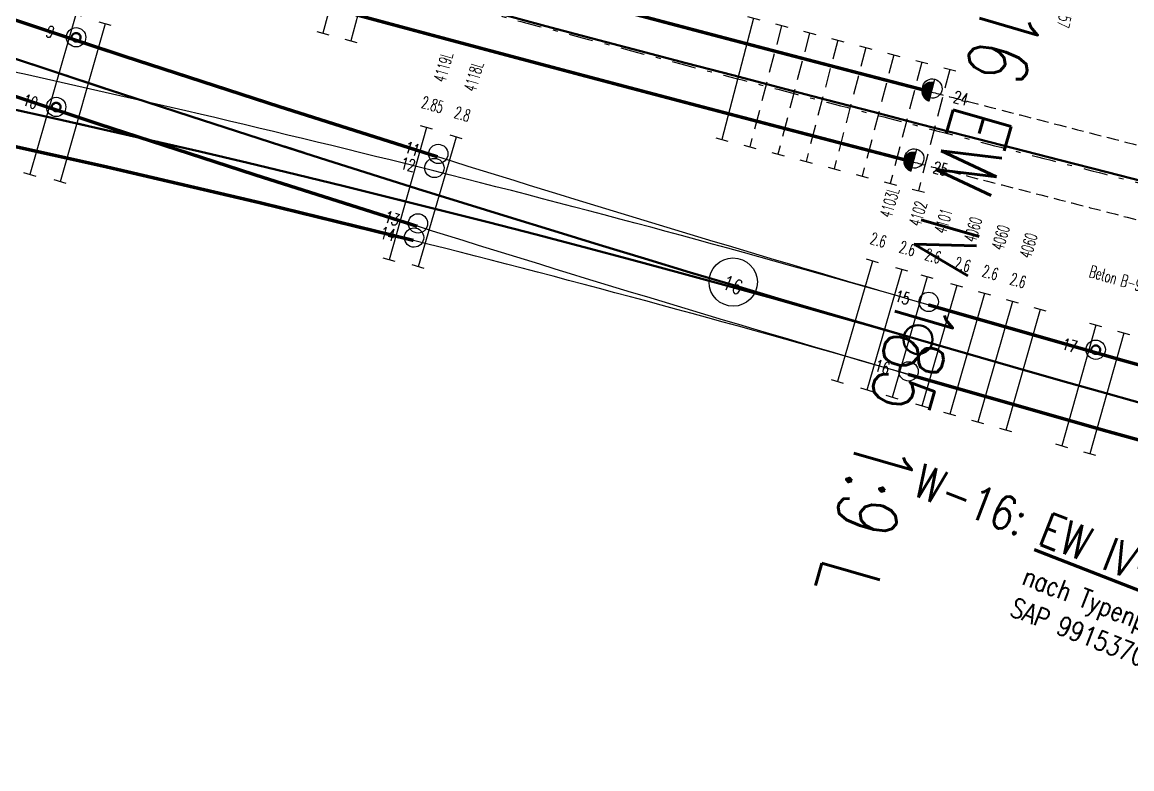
# Model space of a CAD drawing. Extents: x 2687065 to 2691361, y 1253360 to 1255888.
# Drawn here: x 2689300.97 to 2689323.92, y 1254900.11 to 1254915.55 of the extents above; entities that cross this region are included whole.
import ezdxf
from ezdxf.enums import TextEntityAlignment as Align

# ---------------------------------------------------------------- set-up
doc = ezdxf.new("R2010")
doc.units = 0
doc.header["$MEASUREMENT"] = 0
doc.linetypes.add('STRICHLINIE2', pattern=[0.375, 0.25, -0.125])
doc.linetypes.add('STRICHPUNKT', pattern=[1, 0.5, -0.25, 0, -0.25])
for name, color, linetype in [('A-GL-0015-_____', 1, 'STRICHPUNKT'), ('A-GL-0016-_____', 1, 'STRICHPUNKT'), ('A-HS-0016-_____', 1, 'STRICHPUNKT'), ('A-N1-0016-_____', 1, 'STRICHPUNKT'), ('BS-TR-A-Gleisstrang-LinieGeometrie', 7, 'Continuous'), ('BS-TR-A-Weiche-Kurzbezeichnung', 7, 'Continuous'), ('BS-TR-A-Weiche-PunktGeometrie', 7, 'Continuous'), ('L-GL-0015-_____', 2, 'Continuous'), ('L-GL-0016-_____', 2, 'Continuous'), ('L-HS-0016-_____', 4, 'Continuous'), ('L-HS-0017-_____', 4, 'Continuous'), ('L-N1-0016-_____', 3, 'Continuous'), ('L-ST-0015-_____', 7, 'Continuous'), ('L-ST-0016-_____', 7, 'Continuous'), ('S-ON-0015-_____', 7, 'Continuous'), ('S-ON-0016-_____', 7, 'Continuous'), ('S-ON-0017-_____', 7, 'Continuous'), ('T-SS-0016-_____', 7, 'Continuous'), ('T-SS-0017-_____', 7, 'Continuous'), ('T-ST', 7, 'Continuous'), ('T-WW-0016-_____', 6, 'Continuous')]:
    doc.layers.add(name, color=color, linetype=linetype)
doc.styles.add('R6', font='simplex.shx', dxfattribs={"width": 0.6})
doc.styles.add('R7', font='simplex.shx', dxfattribs={"width": 0.7})
doc.styles.add('R8', font='simplex.shx', dxfattribs={"width": 0.8})
doc.styles.add('SUPPRIME', font='simplex.shx', dxfattribs={"width": 0.75})

# ---------------------------------------------------------------- blocks, each defined once
blk = doc.blocks.new('WeiVlpSchwelleL')
at = {"color": 7}
for p, q in [((-0.4999999999999905, -0.1300000000000073), (-0.4999999999999832, 0.1299999999999694)), ((0.5000000000000135, -0.130000000000005), (0.5000000000000135, 0.1299999999999717))]:
    blk.add_line(p, q, dxfattribs=at)
at = {"color": 0, "linetype": 'ByBlock', "lineweight": -2}
blk.add_line((-0.4999999999999868, -1.183033536314004e-14), (0.5000000000000118, 4.669396854307774e-15), dxfattribs=at)
at = {"style": 'R6', "width": 0.6}
blk.add_attdef('LAENGE', text='', height=0.25, rotation=89.99999999999999, dxfattribs=at).set_placement((-1.229737067022953, 0.007106245459261308, 6e-06), align=Align.MIDDLE)
at = {"style": 'R6', "width": 0.6, "flags": 1}
for tag, p in [('WVP-SKML', (-5, 0, 2e-06)), ('WVP-SKMR', (3, 0, 2e-06))]:
    blk.add_attdef(tag, text='', height=0.25, rotation=180, dxfattribs=at).set_placement(p, align=Align.MIDDLE_CENTER)
at = {"style": 'R6', "width": 0.6}
blk.add_attdef('BEZEICHNUNG', text='', height=0.25, rotation=180, dxfattribs=at).set_placement((-2.249999999999987, -5.373479439185756e-14, 2), align=Align.MIDDLE_LEFT)
at = {"style": 'R6', "width": 0.6, "flags": 1}
blk.add_attdef('VERSCHIEBUNG', text='', height=0.25, rotation=180, dxfattribs=at).set_placement((-1.470197398034461, -5.373479439185758e-14, 2), align=Align.MIDDLE_LEFT)
for tag, p in [('VERKLINKS', (-0.8749999999999833, -5.426408495180606e-14, 2e-06)), ('VERKRECHTS', (0.8611075787621026, -8.736039560677224e-05, 2e-06))]:
    blk.add_attdef(tag, text='', height=0.25, rotation=180, dxfattribs=at).set_placement(p, align=Align.MIDDLE)
at = {"color": 1, "extrusion": (-1, -6.123233995736769e-17, 1.224646799147353e-16), "style": 'R6', "width": 0.6, "flags": 8}
blk.add_attdef('WVP-ANL', text='', height=0.25, rotation=270, dxfattribs=at).set_placement((1.179971919316135e-14, -7.187955122291877e-15, 0.4999999999999868), align=Align.MIDDLE)
at = {"color": 1, "extrusion": (1, -1.608122649676636e-16, 1.224646799147353e-16), "style": 'R6', "width": 0.6, "flags": 8}
blk.add_attdef('WVP-ANR', text='', height=0.25, rotation=270, dxfattribs=at).set_placement((-1.65451836612779e-14, -4.265120563609635e-14, 0.50000000000001), align=Align.MIDDLE)
blk = doc.blocks.new('st_NormUngb_b')
h = blk.add_hatch()
h.set_pattern_fill('ANSI31', color=256, scale=0.005, style=0)
h.set_pattern_definition([(45, (0, 0), (-0.0004419417382415922, 0.0004419417382415923), [])])
h.paths.add_polyline_path([(0.2, 0, 0.4142135623730947), (2.756041922458153e-16, 0.2), (-2.756041922458152e-16, -0.2, 0.4142135623730955)])
at = {"color": 7}
blk.add_line((2.756041922457995e-16, 0.1999999999999886, 1), (-2.756041922457995e-16, -0.1999999999999886, 1), dxfattribs=at)
at = {"color": 0}
blk.add_circle((0, 0, 1), 0.2, dxfattribs=at)
at = {"layer": 'T-ST', "style": 'R7', "width": 0.7}
blk.add_attdef('WVP-STNR', text='', height=0.25, dxfattribs=at).set_placement((0.55, 0), align=Align.MIDDLE)
blk = doc.blocks.new('WeiVlpWeiBez')
at = {"lineweight": 80}
blk.add_line((0, 0), (0, 0), dxfattribs=at)
at = {"lineweight": 80, "style": 'R8', "width": 0.8}
blk.add_attdef('WVP_WNR1', text='', height=0.7, dxfattribs=at).set_placement((0, 0), align=Align.RIGHT)
blk.add_attdef('WVP_WBE1', (0, 0), '', height=0.7, dxfattribs=at)
at = {"color": 7, "style": 'R6', "width": 0.6}
blk.add_attdef('WVP_WNR2', text='', height=0.25, dxfattribs=at).set_placement((0, 0), align=Align.RIGHT)
for tag, p in [('WVP_WBE2', (0, 0)), ('WVP_WVPN', (0, -0.4107919181288739))]:
    blk.add_attdef(tag, p, '', height=0.25, dxfattribs=at)
at = {"color": 7, "lineweight": 30, "style": 'R8', "width": 0.8}
for tag, p in [('WVP_WTPN', (0, -0.8999999999999999)), ('WVP_WSAP', (0, -1.6)), ('WVP_WZUS', (0, -2.3)), ('WVP_WWV', (0, -3))]:
    blk.add_attdef(tag, p, '', height=0.4, dxfattribs=at)
blk = doc.blocks.new('WeiVlpWeiNum')
at = {"color": 7}
blk.add_circle((0, 0, 1), 0.5, dxfattribs=at)
at = {"color": 7, "style": 'R8', "width": 0.8}
blk.add_attdef('WEICHENNR', text='', height=0.3, dxfattribs=at).set_placement((0, 0), align=Align.MIDDLE)
blk = doc.blocks.new('WeiVlpSchwelleR')
at = {"color": 7}
for p, q in [((-0.4999999999999886, -0.1300000000000048), (-0.4999999999999886, 0.1299999999999719)), ((0.5000000000000153, -0.1300000000000075), (0.5000000000000082, 0.1299999999999692))]:
    blk.add_line(p, q, dxfattribs=at)
at = {"color": 0, "linetype": 'ByBlock', "lineweight": -2}
blk.add_line((0.5000000000000118, -1.201402631621339e-14), (-0.4999999999999868, 4.853087807381139e-15), dxfattribs=at)
at = {"style": 'R6', "width": 0.6}
blk.add_attdef('LAENGE', text='', height=0.25, rotation=90, dxfattribs=at).set_placement((1.229737067022978, 0.007106245459260857, 6e-06), align=Align.MIDDLE)
at = {"style": 'R6', "width": 0.6, "flags": 1}
for tag, p in [('WVP-SKML', (-3, -5.426215032855453e-14, 2e-06)), ('WVP-SKMR', (5, -5.426215032855453e-14, 2e-06))]:
    blk.add_attdef(tag, text='', height=0.25, rotation=180, dxfattribs=at).set_placement(p, align=Align.MIDDLE_CENTER)
for tag, rotation, p in [('VERKLINKS', 180, (-0.8611075787620777, -8.73603956063954e-05, 2e-06)), ('VERKRECHTS', 179.9999999999973, (0.8750000000000082, -5.459328261269093e-14, 2e-06))]:
    blk.add_attdef(tag, text='', height=0.25, rotation=rotation, dxfattribs=at).set_placement(p, align=Align.MIDDLE)
at = {"color": 1, "extrusion": (-1, 1.836970198721029e-16, 1.224646799147353e-16), "style": 'R6', "width": 0.6, "flags": 8}
blk.add_attdef('WVP-ANL', text='', height=0.25, rotation=270, dxfattribs=at).set_placement((1.829950611378862e-14, -6.12323399573665e-17, 0.4999999999999904), align=Align.MIDDLE)
at = {"style": 'R6', "width": 0.6, "flags": 1}
blk.add_attdef('VERSCHIEBUNG', text='', height=0.25, rotation=179.9999999999999, dxfattribs=at).set_placement((1.75503510535756, -5.395683899678261e-14, 2.000000000057511e-06), align=Align.MIDDLE_LEFT)
at = {"color": 1, "extrusion": (1, -1.83697019872103e-16, 3.374459510989179e-32), "style": 'R6', "width": 0.6, "flags": 8}
blk.add_attdef('WVP-ANR', text='', height=0.25, rotation=270, dxfattribs=at).set_placement((-1.90594986648479e-14, -7.137320858570557e-15, 0.5000000000000118), align=Align.MIDDLE)
at = {"style": 'R6', "width": 0.6}
blk.add_attdef('BEZEICHNUNG', text='', height=0.25, rotation=180, dxfattribs=at).set_placement((3.371428571428583, -5.426215032855453e-14, 2.000000000057511e-06), align=Align.MIDDLE_LEFT)
blk = doc.blocks.new('st_Norm_a')
at = {"color": 0, "linetype": 'ByBlock', "lineweight": -2}
blk.add_circle((0, 0, 1), 0.2, dxfattribs=at)
at = {"layer": 'T-ST', "color": 0, "linetype": 'ByBlock', "lineweight": -2, "style": 'R7', "width": 0.7}
blk.add_attdef('WVP-STNR', text='', height=0.25, dxfattribs=at).set_placement((0.55, 0), align=Align.MIDDLE)
blk = doc.blocks.new('st_Isol6_a')
at = {"color": 0, "linetype": 'ByBlock', "lineweight": -2}
for radius in [0.2, 0.1, 0.08]:
    blk.add_circle((0, 0, 1), radius, dxfattribs=at)
at = {"layer": 'T-ST', "color": 0, "linetype": 'ByBlock', "lineweight": -2, "style": 'R7', "width": 0.7, "flags": 8}
blk.add_attdef('WVP-STNR', text='', height=0.25, dxfattribs=at).set_placement((0.55, 0), align=Align.MIDDLE)

msp = doc.modelspace()

# ---------------------------------------------------------------- linework, layer by layer
at = {"layer": 'A-GL-0015-_____', "extrusion": (0.01804329580227478, 0.0724631591215498, 0.9972078670200696), "elevation": 139912.5850883046, "flags": 128}
msp.add_lwpolyline([(-2306375.860925438, -1862282.304916803, 0.003607865654043509), (-2306388.834824676, -1862281.695972341, 0.0005778882366978131), (-2306390.938590927, -1862281.614882477, 0.0005640373837236005), (-2306393.04253691, -1862281.538597507, 0.0005501865310880182), (-2306395.146647687, -1862281.467001255, 0.0005363356787352098), (-2306397.2509091, -1862281.399977494, 0.0005224848264887163), (-2306399.355307747, -1862281.337409949, 0.000508633974426861), (-2306401.459830968, -1862281.279182303, 0.0004947831227551143), (-2306403.564466825, -1862281.2251782, 0.0004809322710308942), (-2306405.669204077, -1862281.175281247, 0.0004670814196756011), (-2306407.774032172, -1862281.129375021, 0.0004532305682466667), (-2306409.878941214, -1862281.087343066, 0.0004393797171654458), (-2306411.983921956, -1862281.049068903, 0.000425528866205388), (-2306414.088965773, -1862281.014436027, 0.0004116780155718247), (-2306416.194064645, -1862280.983327911, 0.0003978271650381603), (-2306418.299211137, -1862280.955628012, 0.0003839763143777667), (-2306420.404398384, -1862280.931219766, 0.0003701254642280183), (-2306422.509620063, -1862280.909986597, 0.0003562746139303033), (-2306424.614870382, -1862280.891811915, 0.000342423763905985), (-2306426.720144058, -1862280.87657912, 0.0003285729141444139), (-2306428.825436292, -1862280.864171602, 0.0003147220642029705), (-2306430.93074276, -1862280.85447274, 0.000300871214719114), (-2306433.036059585, -1862280.84736591, 0.0002870203650340875), (-2306435.141383322, -1862280.84273448, 0.0002731695155693189), (-2306437.246710938, -1862280.840461815, 0.0002593186663141821), (-2306439.352039791, -1862280.840431275, 0.0002454678170420386), (-2306441.457367611, -1862280.842526217, 0.0002316169679582705), (-2306443.562692484, -1862280.846629998, 0.000217766119052233), (-2306445.668012826, -1862280.852625972, 0.0002039152698813173), (-2306447.773327372, -1862280.860397492, 0.0001900644212988732), (-2306449.878635147, -1862280.869827912, 0.0001762135724302912), (-2306451.983935457, -1862280.880800585, 0.0001623627236969281), (-2306454.08922786, -1862280.893198865, 0.0001485118746561659), (-2306456.194512154, -1862280.906906107, 0.0001346610261611838), (-2306458.299788353, -1862280.921805665, 0.0001208101782019989), (-2306460.405056668, -1862280.937780896, 0.0001069593294711759), (-2306462.510317494, -1862280.954715158, 9.310848082247697e-05), (-2306464.615571377, -1862280.972491808, 7.925763224524444e-05), (-2306466.720819011, -1862280.990994205, 6.540678372883944e-05), (-2306468.826060446, -1862281.010163099, 6.111675872858242e-05), (-2306471.026168179, -1862281.03068374, 6.111675872858242e-05)], format="xyb", dxfattribs=at)
at = {"layer": 'A-GL-0016-_____', "extrusion": (0.01187098449345872, 0.06030678037094123, 0.9981092986083474), "elevation": 108058.6567406982, "flags": 128}
msp.add_lwpolyline([(-2396314.967002189, -1747350.58361927, 0.01124150349894793), (-2396337.398775204, -1747349.109300264, 0.004062963242225361), (-2396483.64805981, -1747343.985223027, 9.979930465861198e-05), (-2396485.645170395, -1747343.931893895, 9.979930465861198e-05)], format="xyb", dxfattribs=at)
at = {"layer": 'A-HS-0016-_____', "extrusion": (0.01187098449345872, 0.06030678037094123, 0.9981092986083474), "elevation": 108058.6567406981, "flags": 128}
msp.add_lwpolyline([(-2396314.967002189, -1747350.58361927, -0.01327377950092255), (-2396288.598400616, -1747353.620325998)], format="xyb", dxfattribs=at)
at = {"layer": 'A-N1-0016-_____', "extrusion": (0.01187098449345872, 0.06030678037094123, 0.9981092986083474), "elevation": 108058.6567406982, "flags": 128}
msp.add_lwpolyline([(-2396314.967002189, -1747350.58361927, 0.0174434683788971), (-2396294.513133763, -1747351.674528009, -0.003035629324432379), (-2396288.443780312, -1747351.824211229)], format="xyb", dxfattribs=at)
at = {"layer": 'BS-TR-A-Gleisstrang-LinieGeometrie', "color": 2, "lineweight": 50, "true_color": 0xffff00}
for points in [[(2689310.83528971, 1254915.727287, 454.771017014004), (2689311.80176769, 1254915.47056257, 454.7738236540901), (2689312.76845039, 1254915.21461006, 454.776487437261), (2689313.73533399, 1254914.95941754, 454.779008363679), (2689314.70241473, 1254914.70497309, 454.781386433501), (2689315.66968884, 1254914.45126476, 454.783621646871), (2689316.63715261, 1254914.1982806, 454.785714003926), (2689317.60480235, 1254913.94600868, 454.787663504794), (2689318.57263437, 1254913.69443701, 454.789470149595), (2689319.54064505, 1254913.44355364, 454.79113393844), (2689320.50883076, 1254913.19334659, 454.792654871429), (2689321.47718791, 1254912.94380388, 454.794032948656), (2689322.44571294, 1254912.69491352, 454.795268170206), (2689323.41440229, 1254912.44666351, 454.796360536154), (2689324.38325247, 1254912.19904185, 454.797310046568)], [(2689300.72683814, 1254914.82434144, 455.003204857371), (2689301.66001534, 1254914.51495918, 455.011323364046), (2689302.59379906, 1254914.20741238, 455.019236203963), (2689303.52818569, 1254913.90170222, 455.026943378158), (2689304.46317162, 1254913.5978299, 455.034444887645), (2689305.39875323, 1254913.29579658, 455.041740733407), (2689306.3349269, 1254912.99560344, 455.048830916404), (2689307.27168902, 1254912.69725163, 455.055715437564), (2689308.20903596, 1254912.4007423, 455.062394297793), (2689309.1469641, 1254912.10607661, 455.068867497967), (2689310.08546982, 1254911.81325569, 455.075135038936), (2689311.02454948, 1254911.52228067, 455.081196921522), (2689311.96419945, 1254911.23315269, 455.087053146522), (2689312.90441611, 1254910.94587285, 455.092703714703), (2689313.84519581, 1254910.66044227, 455.098148626808), (2689314.78653493, 1254910.37686204, 455.103387883553), (2689315.72842981, 1254910.09513328, 455.108421485623), (2689316.67087683, 1254909.81525706, 455.11324943368), (2689317.61387232, 1254909.53723448, 455.117871728359), (2689318.55741266, 1254909.26106659, 455.122288370265), (2689319.50149419, 1254908.98675448, 455.126499359978), (2689319.50149, 1254908.98675, 455.1265), (2689320.48335053, 1254908.70359433, 455.130658985655), (2689321.4657877, 1254908.42244593, 455.134595789997), (2689322.44879742, 1254908.14330597, 455.138310413582), (2689323.43237557, 1254907.86617561, 455.141802856938), (2689324.41651806, 1254907.59105602, 455.145073120561)], [(2689319.50149, 1254908.98674, 455.1265), (2689318.51713957, 1254909.26998417, 455.122225443584), (2689317.53180713, 1254909.54979309, 455.117962048873), (2689316.54550468, 1254909.82616334, 455.113709815891), (2689315.55824422, 1254910.09909158, 455.109468744617), (2689314.57003776, 1254910.36857447, 455.105238835051), (2689313.58089732, 1254910.63460874, 455.101020087202), (2689312.59083494, 1254910.89719115, 455.096812501062), (2689311.59986267, 1254911.1563185, 455.09261607664), (2689310.60799255, 1254911.41198765, 455.088464055595), (2689309.61523667, 1254911.66419548, 455.084513422552), (2689308.62160709, 1254911.91293893, 455.08079782449), (2689307.62711591, 1254912.15821496, 455.077317260822), (2689306.63177523, 1254912.4000206, 455.074071730998), (2689305.63559716, 1254912.6383529, 455.071061234506), (2689304.63859382, 1254912.87320896, 455.06828577087), (2689303.64077733, 1254913.10458592, 455.065745339651), (2689302.64215984, 1254913.33248097, 455.063439940449), (2689301.64275351, 1254913.55689134, 455.061369572898), (2689300.64257048, 1254913.77781429, 455.059534236673)]]:
    msp.add_polyline3d(points, dxfattribs=at)
at = {"layer": 'BS-TR-A-Weiche-PunktGeometrie', "color": 2, "lineweight": 50, "true_color": 0xffff00}
msp.add_circle((2689319.50149, 1254908.98674, 455.12650001162), 0.3, dxfattribs=at)
at = {"layer": 'L-GL-0015-_____', "lineweight": 70, "extrusion": (0.01804329580227478, 0.0724631591215498, 0.9972078670200696), "const_width": 0.06999999999999999, "elevation": 139912.5850883046, "flags": 128}
for points in [[(-2306407.373754346, -1862281.887971235, 9.235901196704271e-05), (-2306407.789685293, -1862281.879211656, 0.0004532305682465751), (-2306409.893234915, -1862281.837206847, 0.000439379717165602), (-2306411.996897736, -1862281.798956648, 0.0004255288662052461), (-2306414.100665139, -1862281.764344771, 0.0004116780155720083), (-2306416.204529112, -1862281.733254904, 0.0003978271650381284), (-2306418.308482227, -1862281.705570707, 0.0003839763143777807), (-2306420.412517622, -1862281.681175816, 0.0002611255841335108), (-2306421.896976752, -1862281.665879984, 0.0002611255841335108)], [(-2306407.342227003, -1862280.388302559, 9.228518081283511e-05), (-2306407.758379049, -1862280.379538385, 0.0004532305682465876), (-2306409.864647512, -1862280.337479285, 0.0004393797171655864), (-2306411.970946176, -1862280.299181159, 0.0004255288662052326), (-2306414.077266406, -1862280.264527282, 0.0004116780155720197), (-2306416.183600176, -1862280.233400918, 0.0003978271650381287), (-2306418.289940048, -1862280.205685316, 0.0003839763143777837), (-2306420.396279145, -1862280.181263715, 0.0002613263125194674), (-2306421.883447266, -1862280.165940567, 0.0002613263125194674)]]:
    msp.add_lwpolyline(points, format="xyb", dxfattribs=at)
at = {"layer": 'L-GL-0015-_____', "color": 7, "linetype": 'STRICHLINIE2', "lineweight": -3, "extrusion": (0.01804329580227478, 0.0724631591215498, 0.9972078670200696), "elevation": 139912.5850883046, "flags": 128}
for points in [[(-2306421.896976752, -1862281.665879984, 0.0001089998696059809), (-2306422.516628982, -1862281.659953846, 7.554830460291947e-05), (-2306422.962820108, -1862281.655851331, 0.0002807263018744621), (-2306424.620810518, -1862281.641788391, 0.000342423763906036), (-2306426.725056948, -1862281.626563029, 0.0003285729141441767), (-2306428.829363481, -1862281.61416132, 0.0003147220642030742), (-2306430.933725793, -1862281.604466808, 0.000300871214719128), (-2306433.038140009, -1862281.597363025, 0.0002870203650341962), (-2306435.142602688, -1862281.592733489, 0.0002731695155693238), (-2306437.247110796, -1862281.590461709, 0.0002593186663140646), (-2306439.351661693, -1862281.59043118, 0.0002454678170421759), (-2306441.45625311, -1862281.592525389, 0.0002316169679581532), (-2306443.560883133, -1862281.596627816, 0.0002177661190522865), (-2306445.66555018, -1862281.602621929, 0.0002039152698813531), (-2306447.770252983, -1862281.610391191, 0.0001900644212989229), (-2306449.874990571, -1862281.619819057, 0.0001762135724301519), (-2306451.979762248, -1862281.630788975, 0.0001623627236969327), (-2306454.084567571, -1862281.643184386, 0.0001485118746560889), (-2306456.189406339, -1862281.656888727, 0.0001346610261611672), (-2306458.294278565, -1862281.671785426, 0.0001208101782019684), (-2306460.39918446, -1862281.687757907, 0.0001069593294711103), (-2306462.504124417, -1862281.704689588, 9.310848082238732e-05), (-2306464.609098986, -1862281.722463879, 7.92576322451304e-05), (-2306466.714108857, -1862281.740964187, 6.540678372891913e-05), (-2306468.819133633, -1862281.760131111, 6.112090240759204e-05), (-2306471.019207599, -1862281.780651452, 6.112090240759204e-05)], [(-2306421.883447266, -1862280.165940567, 0.0001087991412561553), (-2306422.502611144, -1862280.160019347, 7.559125996244173e-05), (-2306422.949509497, -1862280.155910368, 0.0002806833462384737), (-2306424.608930248, -1862280.141835439, 0.0003424237639060365), (-2306426.715231167, -1862280.126595212, 0.0003285729141441719), (-2306428.821509102, -1862280.114181884, 0.0003147220642030639), (-2306430.927759727, -1862280.104478672, 0.0003008712147191307), (-2306433.03397916, -1862280.097368796, 0.000287020365034207), (-2306435.140163956, -1862280.092735471, 0.0002731695155693243), (-2306437.246311081, -1862280.090461922, 0.000259318666314057), (-2306439.35241789, -1862280.09043137, 0.000245467817042162), (-2306441.458482113, -1862280.092527045, 0.000231616967958156), (-2306443.564501835, -1862280.096632181, 0.0002177661190522909), (-2306445.670475473, -1862280.102630015, 0.0002039152698813462), (-2306447.77640176, -1862280.110403794, 0.0001900644212989224), (-2306449.882279723, -1862280.119836767, 0.000176213572430145), (-2306451.988108666, -1862280.130812196, 0.0001623627236969357), (-2306454.093888149, -1862280.143213344, 0.000148511874656091), (-2306456.199617969, -1862280.156923487, 0.0001346610261611616), (-2306458.305298141, -1862280.171825904, 0.0001208101782019775), (-2306460.410928877, -1862280.187803885, 0.0001069593294711281), (-2306462.516510569, -1862280.204740728, 9.310848082238923e-05), (-2306464.622043768, -1862280.222519736, 7.925763224512723e-05), (-2306466.727529167, -1862280.241024224, 6.540678372891062e-05), (-2306468.832987257, -1862280.260195087, 6.111261573863264e-05), (-2306471.033128759, -1862280.280716027, 6.111261573863264e-05)]]:
    msp.add_lwpolyline(points, format="xyb", dxfattribs=at)
at = {"layer": 'L-GL-0016-_____', "lineweight": 70, "extrusion": (0.01187098449345872, 0.06030678037094123, 0.9981092986083474), "const_width": 0.07000000000000002, "elevation": 108058.6567406982, "flags": 128}
for points in [[(-2396315.033000902, -1747351.330709739, 0.006404898612820022), (-2396327.786815321, -1747350.368494519, 0.0001765598070927961), (-2396328.138724789, -1747350.346598714, 0.0001765598070927961)], [(-2396314.901003476, -1747349.8365288, 0.006405273628908256), (-2396327.69388647, -1747348.87137569, 0.0001764403102384827), (-2396328.046614391, -1747348.849429406, 0.0001764403102384827)]]:
    msp.add_lwpolyline(points, format="xyb", dxfattribs=at)
at = {"layer": 'L-HS-0016-_____', "lineweight": 70, "extrusion": (0.01187098449345872, 0.06030678037094123, 0.9981092986083474), "const_width": 0.07000000000000002, "flags": 128}
for points, elevation in [([(-2396304.484818188, -1747352.375513391, -0.005200939503493647), (-2396294.17319627, -1747353.616227451, -0.002764152994904981), (-2396288.703952504, -1747354.362861384, -0.01327377950092238)], 108058.6567406982), ([(-2396304.35016137, -1747350.881285139, -0.005181863835154292), (-2396294.045370432, -1747352.120168715, -0.005181863835154292)], 108058.6567406981)]:
    msp.add_lwpolyline(points, format="xyb", dxfattribs=dict(at, elevation=elevation))
at = {"layer": 'L-HS-0016-_____', "extrusion": (0.01187098449345872, 0.06030678037094123, 0.9981092986083474), "elevation": 108058.6567406982, "flags": 128}
for points in [[(-2396315.033001179, -1747351.330709715, -0.005308011285636418), (-2396304.484818188, -1747352.375513391, -0.005308011285636418)], [(-2396314.901003199, -1747349.836528824, -0.00529342895686075), (-2396304.35016137, -1747350.881285139, -0.00529342895686075)]]:
    msp.add_lwpolyline(points, format="xyb", dxfattribs=at)
at = {"layer": 'L-HS-0017-_____', "lineweight": 70, "extrusion": (0.007932368220953155, 0.05957805118444077, 0.9981921324832567), "const_width": 0.07, "elevation": 96552.0531820036, "flags": 128}
msp.add_lwpolyline([(-2500177.008763121, -1595953.349737819, 5.424162880653132e-05), (-2500177.228941679, -1595953.326854368, 0.0004942093292016169), (-2500179.29104094, -1595953.11482374, 0.0004804618721268924), (-2500181.353508587, -1595952.906817386, 0.0004667144149759741), (-2500183.416325546, -1595952.702722503, 0.0004529669581777699), (-2500185.479470129, -1595952.502433414, 0.0001285933059687776), (-2500186.083695631, -1595952.444483272, 0.0003166872211605722), (-2500187.571855117, -1595952.303094041, 0.0004311446533845868), (-2500189.664545995, -1595952.107426377, 0.0004170087615903148), (-2500191.757523562, -1595951.915312713, 8.458459181136973e-05), (-2500192.196983093, -1595951.875419413, 8.458459181136973e-05)], format="xyb", dxfattribs=at)
at = {"layer": 'L-N1-0016-_____', "extrusion": (0.01187098449345872, 0.06030678037094123, 0.9981092986083474), "elevation": 108058.6567406982, "flags": 128}
for points in [[(-2396304.462269951, -1747352.073674009, 0.008442762750502274), (-2396294.526933881, -1747352.424401036, -0.0002293448156707806), (-2396294.069026114, -1747352.43312282, -0.0002293448156707806)], [(-2396315.033042544, -1747351.330706059, 0.00899938028007895), (-2396304.462269951, -1747352.073674009, 0.00899938028007895)], [(-2396314.900961833, -1747349.83653248, 0.009047670535361445), (-2396304.327552508, -1747350.578659613, 0.009047670535361445)]]:
    msp.add_lwpolyline(points, format="xyb", dxfattribs=at)
at = {"layer": 'L-N1-0016-_____', "lineweight": 70, "extrusion": (0.01187098449345872, 0.06030678037094123, 0.9981092986083474), "const_width": 0.07000000000000002, "elevation": 108058.6567406982, "flags": 128}
msp.add_lwpolyline([(-2396304.327552508, -1747350.578659613, 0.008394473004677437), (-2396294.499333645, -1747350.924654982, -0.0002798148782580383), (-2396293.938954785, -1747350.935384963, -0.002755812105332707), (-2396288.420737655, -1747351.074565288, -0.003035629324432344)], format="xyb", dxfattribs=at)

# ---------------------------------------------------------------- block references
at = {"layer": 'L-ST-0015-_____', "color": 7, "extrusion": (0.01804329580227478, 0.0724631591215498, 0.9972078670200696)}
ref = msp.add_blockref('st_NormUngb_b', (-2306421.896976752, -1862281.665879984, 139912.5850883046), dxfattribs=dict(at, rotation=359.4395693260631))
ref.add_attrib('WVP-STNR', '24', dxfattribs={"layer": 'T-ST', "extrusion": (0.01804329580227478, 0.0724631591215498, 0.9972078670200696), "height": 0.2499999999999999, "rotation": 179.4395693299022, "style": 'R7', "width": 0.7000000000000001}).set_placement((-2306422.517781035, -1862281.690111023, 139912.5850883046), align=Align.MIDDLE)
ref = msp.add_blockref('st_NormUngb_b', (-2306421.883447266, -1862280.165940567, 139912.5850883046), dxfattribs=dict(at, rotation=359.4396153296452))
ref.add_attrib('WVP-STNR', '25', dxfattribs={"layer": 'T-ST', "extrusion": (0.01804329580227478, 0.0724631591215498, 0.9972078670200696), "height": 0.25, "rotation": 179.4396153392251, "style": 'R7', "width": 0.7}).set_placement((-2306422.462379995, -1862280.167621041, 139912.5850883046), align=Align.MIDDLE)
at = {"layer": 'L-ST-0016-_____', "color": 7, "extrusion": (0.01187098449345872, 0.06030678037094123, 0.9981092986083474)}
ref = msp.add_blockref('st_Isol6_a', (-2396296.666781953, -1747353.296231129, 108058.6567406981), dxfattribs=dict(at, rotation=352.8315866782801))
ref.add_attrib('WVP-STNR', '9', dxfattribs={"layer": 'T-ST', "color": 0, "linetype": 'ByBlock', "lineweight": -2, "extrusion": (0.01187098449345872, 0.06030678037094123, 0.9981092986083474), "height": 0.25, "rotation": 172.8315866768044, "style": 'R7', "width": 0.7}).set_placement((-2396296.121080948, -1747353.364863577, 108058.6567406982), align=Align.MIDDLE)
ref = msp.add_blockref('st_Isol6_a', (-2396296.540005237, -1747351.800362584, 108058.6567406982), dxfattribs=dict(at, rotation=352.8385523422036))
ref.add_attrib('WVP-STNR', '10', dxfattribs={"layer": 'T-ST', "color": 0, "linetype": 'ByBlock', "lineweight": -2, "extrusion": (0.01187098449345872, 0.06030678037094123, 0.9981092986083474), "height": 0.2500000000000001, "rotation": 172.8385523353673, "style": 'R7', "width": 0.7000000000000001}).set_placement((-2396295.994295891, -1747351.868928689, 108058.6567406982), align=Align.MIDDLE)
ref = msp.add_blockref('st_Norm_a', (-2396304.484818188, -1747352.375513391, 108058.6567406982), dxfattribs=dict(at, rotation=353.7350233247815))
ref.add_attrib('WVP-STNR', '11', dxfattribs={"layer": 'T-ST', "color": 0, "linetype": 'ByBlock', "lineweight": -2, "extrusion": (0.01187098449345872, 0.06030678037094123, 0.9981092986083474), "height": 0.2500000000000001, "rotation": 173.7350233267721, "style": 'R7', "width": 0.7}).set_placement((-2396303.938102871, -1747352.435533081, 108058.6567406982), align=Align.MIDDLE)
ref = msp.add_blockref('st_Norm_a', (-2396304.462269951, -1747352.073674009, 108058.6567406982), dxfattribs=dict(at, rotation=357.0107964243418))
ref.add_attrib('WVP-STNR', '12', dxfattribs={"layer": 'T-ST', "color": 0, "linetype": 'ByBlock', "lineweight": -2, "extrusion": (0.01187098449345872, 0.06030678037094123, 0.9981092986083474), "height": 0.2500000000000001, "rotation": 177.0107964319117, "style": 'R7', "width": 0.7000000000000001}).set_placement((-2396303.913018293, -1747352.102355288, 108058.6567406982), align=Align.MIDDLE)
ref = msp.add_blockref('st_Norm_a', (-2396304.35016137, -1747350.881285139, 108058.6567406982), dxfattribs=dict(at, rotation=353.7383652544574))
ref.add_attrib('WVP-STNR', '13', dxfattribs={"layer": 'T-ST', "color": 0, "linetype": 'ByBlock', "lineweight": -2, "extrusion": (0.01187098449345872, 0.06030678037094123, 0.9981092986083474), "height": 0.2500000000000001, "rotation": 173.7383652555981, "style": 'R7', "width": 0.6999999999999998}).set_placement((-2396303.803442554, -1747350.94127294, 108058.6567406982), align=Align.MIDDLE)
ref = msp.add_blockref('st_Norm_a', (-2396304.327552508, -1747350.578659613, 108058.6567406982), dxfattribs=dict(at, rotation=357.0218628345458))
ref.add_attrib('WVP-STNR', '14', dxfattribs={"layer": 'T-ST', "color": 0, "linetype": 'ByBlock', "lineweight": -2, "extrusion": (0.01187098449345872, 0.06030678037094123, 0.9981092986083474), "height": 0.2500000000000001, "rotation": 177.021862841842, "style": 'R7', "width": 0.7}).set_placement((-2396303.77829532, -1747350.607234807, 108058.6567406982), align=Align.MIDDLE)
ref = msp.add_blockref('st_Norm_a', (-2396315.033001179, -1747351.330709715, 108058.6567406982), dxfattribs=dict(at, rotation=354.951539739305))
ref.add_attrib('WVP-STNR', '15', dxfattribs={"layer": 'T-ST', "color": 0, "linetype": 'ByBlock', "lineweight": -2, "extrusion": (0.01187098449345872, 0.06030678037094123, 0.9981092986083474), "height": 0.2500000000000001, "rotation": 174.9515397423041, "style": 'R7', "width": 0.7}).set_placement((-2396314.485134834, -1747351.379108771, 108058.6567406982), align=Align.MIDDLE)
ref = msp.add_blockref('st_Isol6_a', (-2396318.614973224, -1747351.027267167, 108058.6567406982), dxfattribs=dict(at, rotation=355.3640933758619))
ref.add_attrib('WVP-STNR', '17', dxfattribs={"layer": 'T-ST', "color": 0, "linetype": 'ByBlock', "lineweight": -2, "extrusion": (0.01187098449345872, 0.06030678037094123, 0.9981092986083474), "height": 0.25, "rotation": 175.3640933829677, "style": 'R7', "width": 0.7}).set_placement((-2396318.066772591, -1747351.071720136, 108058.6567406982), align=Align.MIDDLE)
ref = msp.add_blockref('st_Norm_a', (-2396314.901003199, -1747349.836528824, 108058.6567406982), dxfattribs=dict(at, rotation=354.951539739305))
ref.add_attrib('WVP-STNR', '16', dxfattribs={"layer": 'T-ST', "color": 0, "linetype": 'ByBlock', "lineweight": -2, "extrusion": (0.01187098449345872, 0.06030678037094123, 0.9981092986083474), "height": 0.2500000000000001, "rotation": 174.9515397423041, "style": 'R7', "width": 0.7}).set_placement((-2396314.353136854, -1747349.88492788, 108058.6567406982), align=Align.MIDDLE)
at = {"layer": 'S-ON-0015-_____', "extrusion": (0.01804329580227478, 0.0724631591215498, 0.9972078670200696), "xscale": 2.6}
for p, rotation in [((-2306409.407565981, -1862281.096424014, 139912.5850883046), 88.88471448042738), ((-2306410.0074553, -1862281.084900263, 139912.5850883046), 88.91412349340749), ((-2306417.93975044, -1862280.960120651, 139912.5850883046), 89.2761545237288)]:
    msp.add_blockref('WeiVlpSchwelleL', p, dxfattribs=dict(at, rotation=rotation))
at = {"layer": 'S-ON-0015-_____', "color": 7, "linetype": 'STRICHLINIE2', "lineweight": -3, "extrusion": (0.01804329580227478, 0.0724631591215498, 0.9972078670200696)}
for p, xscale, rotation in [((-2306418.539704248, -1862280.952676042, 139912.5850883046), 2.6, 89.30177602343024), ((-2306419.139661278, -1862280.945495744, 139912.5850883046), 2.6, 89.32685549182571), ((-2306419.739621393, -1862280.938578061, 139912.5850883046), 2.6, 89.35193496022116), ((-2306420.33958448, -1862280.931922992, 139912.5850883046), 2.6, 89.3770144286166), ((-2306420.939550381, -1862280.925526771, 139912.5850883046), 2.599999999999999, 89.4012869579152), ((-2306421.539518929, -1862280.919383748, 139912.5850883046), 2.6, 89.42546175611817), ((-2306422.139490014, -1862280.913493872, 139912.5850883046), 2.6, 89.44963655432106)]:
    msp.add_blockref('WeiVlpSchwelleL', p, dxfattribs=dict(at, xscale=xscale, rotation=rotation))
at = {"layer": 'S-ON-0016-_____', "extrusion": (0.01187098449345872, 0.06030678037094123, 0.9981092986083474)}
ref = msp.add_blockref('WeiVlpSchwelleR', (-2396296.424978032, -1747352.099578048, 108058.6567406982), dxfattribs=dict(at, xscale=3.45, rotation=265.1556614406341))
ref.add_attrib('BEZEICHNUNG', '4131L', dxfattribs={"layer": 'T-SS-0016-_____', "extrusion": (0.01187098449345872, 0.06030678037094123, 0.9981092986083474), "height": 0.2500000000000001, "rotation": 265.155661434363, "style": 'R6', "width": 0.6}).set_placement((-2396296.654499345, -1747354.807739568, 108058.6567406982), align=Align.MIDDLE_LEFT)
ref.add_attrib('LAENGE', '3.45', dxfattribs={"layer": 'T-SS-0016-_____', "extrusion": (0.01187098449345872, 0.06030678037094123, 0.9981092986083474), "height": 0.2500000000000001, "rotation": 175.1556614385219, "style": 'R6', "width": 0.6}).set_placement((-2396296.606037254, -1747354.31004308, 108058.6567406982), align=Align.MIDDLE)
ref = msp.add_blockref('WeiVlpSchwelleR', (-2396297.059517849, -1747352.051835061, 108058.6567406982), dxfattribs=dict(at, xscale=3.4, rotation=265.2267615528842))
ref.add_attrib('BEZEICHNUNG', '4130L', dxfattribs={"layer": 'T-SS-0016-_____', "extrusion": (0.01187098449345872, 0.06030678037094123, 0.9981092986083474), "height": 0.2500000000000001, "rotation": 265.226761564858, "style": 'R6', "width": 0.6}).set_placement((-2396297.28305297, -1747354.728838457, 108058.6567406982), align=Align.MIDDLE_LEFT)
ref.add_attrib('LAENGE', '3.4', dxfattribs={"layer": 'T-SS-0016-_____', "extrusion": (0.01187098449345872, 0.06030678037094123, 0.9981092986083474), "height": 0.2500000000000001, "rotation": 175.2267615493531, "style": 'R6', "width": 0.6}).set_placement((-2396297.235229024, -1747354.231080576, 108058.6567406982), align=Align.MIDDLE)
ref = msp.add_blockref('WeiVlpSchwelleR', (-2396304.026598595, -1747351.507928352, 108058.6567406982), dxfattribs=dict(at, xscale=2.850000000000001, rotation=265.4418938403645))
ref.add_attrib('BEZEICHNUNG', '4119L', dxfattribs={"layer": 'T-SS-0016-_____', "extrusion": (0.01187098449345872, 0.06030678037094123, 0.9981092986083474), "height": 0.2500000000000001, "rotation": 265.4418938372536, "style": 'R6', "width": 0.6}).set_placement((-2396304.218329168, -1747353.912911401, 108058.6567406982), align=Align.MIDDLE_LEFT)
ref.add_attrib('LAENGE', '2.85', dxfattribs={"layer": 'T-SS-0016-_____', "extrusion": (0.01187098449345872, 0.06030678037094123, 0.9981092986083474), "height": 0.2500000000000001, "rotation": 175.4418938351967, "style": 'R6', "width": 0.6}).set_placement((-2396304.172370481, -1747353.414977769, 108058.6567406982), align=Align.MIDDLE)
ref = msp.add_blockref('WeiVlpSchwelleR', (-2396304.652774118, -1747351.457061136, 108058.6567406982), dxfattribs=dict(at, xscale=2.8, rotation=264.8351138610324))
ref.add_attrib('BEZEICHNUNG', '4118L', dxfattribs={"layer": 'T-SS-0016-_____', "extrusion": (0.01187098449345872, 0.06030678037094123, 0.9981092986083474), "height": 0.2500000000000001, "rotation": 264.8351138683972, "style": 'R6', "width": 0.6}).set_placement((-2396304.86835353, -1747353.842073152, 108058.6567406982), align=Align.MIDDLE_LEFT)
ref.add_attrib('LAENGE', '2.8', dxfattribs={"layer": 'T-SS-0016-_____', "extrusion": (0.01187098449345872, 0.06030678037094123, 0.9981092986083474), "height": 0.2500000000000001, "rotation": 174.8351138571128, "style": 'R6', "width": 0.6}).set_placement((-2396304.817101935, -1747353.344656086, 108058.6567406982), align=Align.MIDDLE)
ref = msp.add_blockref('WeiVlpSchwelleR', (-2396313.61619136, -1747350.702338238, 108058.6567406982), dxfattribs=dict(at, xscale=2.6, rotation=264.9500518461974))
ref.add_attrib('BEZEICHNUNG', '4103L', dxfattribs={"layer": 'T-SS-0016-_____', "extrusion": (0.01187098449345872, 0.06030678037094123, 0.9981092986083474), "height": 0.2500000000000001, "rotation": 264.9500518572042, "style": 'R6', "width": 0.6}).set_placement((-2396313.814461353, -1747352.946044907, 108058.6567406982), align=Align.MIDDLE_LEFT)
ref.add_attrib('LAENGE', '2.6', dxfattribs={"layer": 'T-SS-0016-_____', "extrusion": (0.01187098449345872, 0.06030678037094123, 0.9981092986083474), "height": 0.2500000000000001, "rotation": 174.9500518491318, "style": 'R6', "width": 0.6}).set_placement((-2396313.764337909, -1747352.448514988, 108058.6567406982), align=Align.MIDDLE)
ref = msp.add_blockref('WeiVlpSchwelleR', (-2396314.241791512, -1747350.647517909, 108058.6567406982), dxfattribs=dict(at, xscale=2.6, rotation=264.9499506364251))
ref.add_attrib('BEZEICHNUNG', '4102', dxfattribs={"layer": 'T-SS-0016-_____', "extrusion": (0.01187098449345872, 0.06030678037094123, 0.9981092986083474), "height": 0.2500000000000001, "rotation": 264.9499506284554, "style": 'R6', "width": 0.6}).set_placement((-2396314.439911152, -1747352.889477947, 108058.6567406982), align=Align.MIDDLE_LEFT)
ref.add_attrib('LAENGE', '2.6', dxfattribs={"layer": 'T-SS-0016-_____', "extrusion": (0.01187098449345872, 0.06030678037094123, 0.9981092986083474), "height": 0.2500000000000001, "rotation": 174.9499506406925, "style": 'R6', "width": 0.6}).set_placement((-2396314.389792109, -1747352.391947669, 108058.6567406982), align=Align.MIDDLE)
ref = msp.add_blockref('WeiVlpSchwelleR', (-2396314.787679238, -1747350.599454433, 108058.6567406982), dxfattribs=dict(at, xscale=2.6, rotation=264.9499325324248))
ref.add_attrib('BEZEICHNUNG', '4101', dxfattribs={"layer": 'T-SS-0016-_____', "extrusion": (0.01187098449345872, 0.06030678037094123, 0.9981092986083474), "height": 0.2500000000000001, "rotation": 264.9499325420492, "style": 'R6', "width": 0.6}).set_placement((-2396314.985741667, -1747352.84075899, 108058.6567406981), align=Align.MIDDLE_LEFT)
ref.add_attrib('LAENGE', '2.6', dxfattribs={"layer": 'T-SS-0016-_____', "extrusion": (0.01187098449345872, 0.06030678037094123, 0.9981092986083474), "height": 0.2500000000000001, "rotation": 174.9499325334043, "style": 'R6', "width": 0.6}).set_placement((-2396314.935624447, -1747352.343228559, 108058.6567406982), align=Align.MIDDLE)
ref = msp.add_blockref('WeiVlpSchwelleR', (-2396315.425236233, -1747350.543350844, 108058.6567406982), dxfattribs=dict(at, xscale=2.6, rotation=265.0042518467))
ref.add_attrib('BEZEICHNUNG', '4060', dxfattribs={"layer": 'T-SS-0016-_____', "extrusion": (0.01187098449345872, 0.06030678037094123, 0.9981092986083474), "height": 0.2500000000000001, "rotation": 265.0042518429788, "style": 'R6', "width": 0.6}).set_placement((-2396315.621170319, -1747352.784803461, 108058.6567406982), align=Align.MIDDLE_LEFT)
ref.add_attrib('LAENGE', '2.6', dxfattribs={"layer": 'T-SS-0016-_____', "extrusion": (0.01187098449345872, 0.06030678037094123, 0.9981092986083474), "height": 0.2500000000000001, "rotation": 175.0042518485617, "style": 'R6', "width": 0.6}).set_placement((-2396315.571524922, -1747352.28722573, 108058.6567406981), align=Align.MIDDLE)
ref = msp.add_blockref('WeiVlpSchwelleR', (-2396316.022988136, -1747350.491460399, 108058.6567406982), dxfattribs=dict(at, xscale=2.6, rotation=265.0730067693893))
ref.add_attrib('BEZEICHNUNG', '4060', dxfattribs={"layer": 'T-SS-0016-_____', "extrusion": (0.01187098449345872, 0.06030678037094123, 0.9981092986083474), "height": 0.2500000000000001, "rotation": 265.0730067744263, "style": 'R6', "width": 0.6}).set_placement((-2396316.21623234, -1747352.733146523, 108058.6567406982), align=Align.MIDDLE_LEFT)
ref.add_attrib('LAENGE', '2.6', dxfattribs={"layer": 'T-SS-0016-_____', "extrusion": (0.01187098449345872, 0.06030678037094123, 0.9981092986083474), "height": 0.2500000000000001, "rotation": 175.0730067647631, "style": 'R6', "width": 0.6}).set_placement((-2396316.167184072, -1747352.235509576, 108058.6567406982), align=Align.MIDDLE)
ref = msp.add_blockref('WeiVlpSchwelleR', (-2396316.620801878, -1747350.440287293, 108058.6567406982), dxfattribs=dict(at, xscale=2.600000000000001, rotation=265.1417616920785))
ref.add_attrib('BEZEICHNUNG', '4060', dxfattribs={"layer": 'T-SS-0016-_____', "extrusion": (0.01187098449345872, 0.06030678037094123, 0.9981092986083474), "height": 0.2500000000000001, "rotation": 265.1417616958928, "style": 'R6', "width": 0.6}).set_placement((-2396316.811355921, -1747352.682203696, 108058.6567406981), align=Align.MIDDLE_LEFT)
ref.add_attrib('LAENGE', '2.6', dxfattribs={"layer": 'T-SS-0016-_____', "extrusion": (0.01187098449345872, 0.06030678037094123, 0.9981092986083474), "height": 0.2500000000000001, "rotation": 175.1417616955308, "style": 'R6', "width": 0.6}).set_placement((-2396316.762904851, -1747352.18450825, 108058.6567406982), align=Align.MIDDLE)
ref = msp.add_blockref('WeiVlpSchwelleR', (-2396317.218676598, -1747350.389831601, 108058.6567406982), dxfattribs=dict(at, xscale=2.6, rotation=265.2105166147678))
ref.add_attrib('BEZEICHNUNG', 'Beton B-91 SBB-IV mit Neig W14 1435mm (total 12)', dxfattribs={"layer": 'T-SS-0016-_____', "extrusion": (0.01187098449345872, 0.06030678037094123, 0.9981092986083474), "height": 0.2500000000000001, "rotation": 175.2105166095869, "style": 'R6', "width": 0.6}).set_placement((-2396318.185695784, -1747352.666031445, 108058.6567406982), align=Align.MIDDLE_LEFT)
at = {"layer": 'S-ON-0016-_____', "extrusion": (0.01187098449345872, 0.06030678037094123, 0.9981092986083474), "xscale": 2.6}
for p, rotation in [((-2396318.414605524, -1747350.291072745, 108058.6567406982), 265.3480264601463), ((-2396319.012658009, -1747350.242769723, 108058.6567406982), 265.4167813828356)]:
    msp.add_blockref('WeiVlpSchwelleR', p, dxfattribs=dict(at, rotation=rotation))
at = {"layer": 'S-ON-0017-_____', "extrusion": (0.007932368220953155, 0.05957805118444077, 0.9981921324832567)}
ref = msp.add_blockref('WeiVlpSchwelleR', (-2500177.358251348, -1595954.641446757, 96552.05318200358), dxfattribs=dict(at, xscale=3.799999999999999, rotation=85.62389165362185))
ref.add_attrib('BEZEICHNUNG', '6757', dxfattribs={"layer": 'T-SS-0017-_____', "extrusion": (0.007932368220953155, 0.05957805118444077, 0.9981921324832567), "height": 0.25, "rotation": 85.6238916654555, "style": 'R6', "width": 0.6}).set_placement((-2500177.142990166, -1595951.828544475, 96552.05318200357), align=Align.MIDDLE_LEFT)
ref.add_attrib('LAENGE', '3.8', dxfattribs={"layer": 'T-SS-0017-_____', "extrusion": (0.007932368220953155, 0.05957805118444077, 0.9981921324832567), "height": 0.25, "rotation": 175.6238916556637, "style": 'R6', "oblique": 359.9999999999999, "width": 0.6}).set_placement((-2500177.18716588, -1595952.326636259, 96552.05318200358), align=Align.MIDDLE)
at = {"layer": 'T-WW-0016-_____', "extrusion": (0.01187098449345872, 0.06030678037094123, 0.9981092986083474)}
ref = msp.add_blockref('WeiVlpWeiNum', (-2396310.983970286, -1747350.951547973, 108058.6567406982), dxfattribs=dict(at, rotation=169.9014228467802))
ref.add_attrib('WEICHENNR', '16', dxfattribs={"layer": '0', "color": 7, "extrusion": (0.01187098449345872, 0.06030678037094123, 0.9981092986083474), "height": 0.3, "rotation": 169.9014228467487, "style": 'R8', "width": 0.8}).set_placement((-2396310.983970286, -1747350.951547973, 108058.6567406982), align=Align.MIDDLE)
ref = msp.add_blockref('WeiVlpWeiBez', (-2396318.185522329, -1747346.916889941, 108058.6567406982), dxfattribs=dict(at, rotation=169.9014228467802))
ref.add_attrib('WVP_WNR1', 'W-16: ', dxfattribs={"layer": '0', "lineweight": 80, "extrusion": (0.01187098449345872, 0.06030678037094123, 0.9981092986083474), "height": 0.7000000000000001, "rotation": 169.9014228467487, "style": 'R8', "width": 0.7999999999999999}).set_placement((-2396318.185522329, -1747346.916889941, 108058.6567406982), align=Align.RIGHT)
ref.add_attrib('WVP_WBE1', '%%uEW IV-185-B-1:9-F/Be,L%%u', (-2396318.185522329, -1747346.916889941, 108058.6567406982), dxfattribs={"layer": '0', "lineweight": 80, "extrusion": (0.01187098449345872, 0.06030678037094123, 0.9981092986083474), "height": 0.7000000000000001, "rotation": 169.9014228467487, "style": 'R8', "width": 0.7999999999999999})
ref.add_attrib('WVP_WTPN', 'nach Typenplan 6801b', (-2396318.027714279, -1747346.03083316, 108058.6567406982), dxfattribs={"layer": '0', "color": 7, "lineweight": 30, "extrusion": (0.01187098449345872, 0.06030678037094123, 0.9981092986083474), "height": 0.4000000000000001, "rotation": 169.9014228467487, "style": 'R8', "width": 0.8000000000000002})
ref.add_attrib('WVP_WSAP', 'SAP 99153704', (-2396317.904974685, -1747345.341677885, 108058.6567406982), dxfattribs={"layer": '0', "color": 7, "lineweight": 30, "extrusion": (0.01187098449345872, 0.06030678037094123, 0.9981092986083474), "height": 0.4000000000000001, "rotation": 169.9014228467487, "style": 'R8', "width": 0.8000000000000002})

# ---------------------------------------------------------------- texts
at = {"layer": 'BS-TR-A-Weiche-Kurzbezeichnung', "color": 2, "lineweight": 50, "true_color": 0xffff00, "style": 'SUPPRIME', "width": 0.75}
msp.add_text('BSD 16 EW IV 185 1:9 L', height=1.25, rotation=253.854585318662, dxfattribs=at).set_placement((2689321.7688032, 1254919.06631193, 455.12650001162))

doc.saveas('drawing.dxf')
